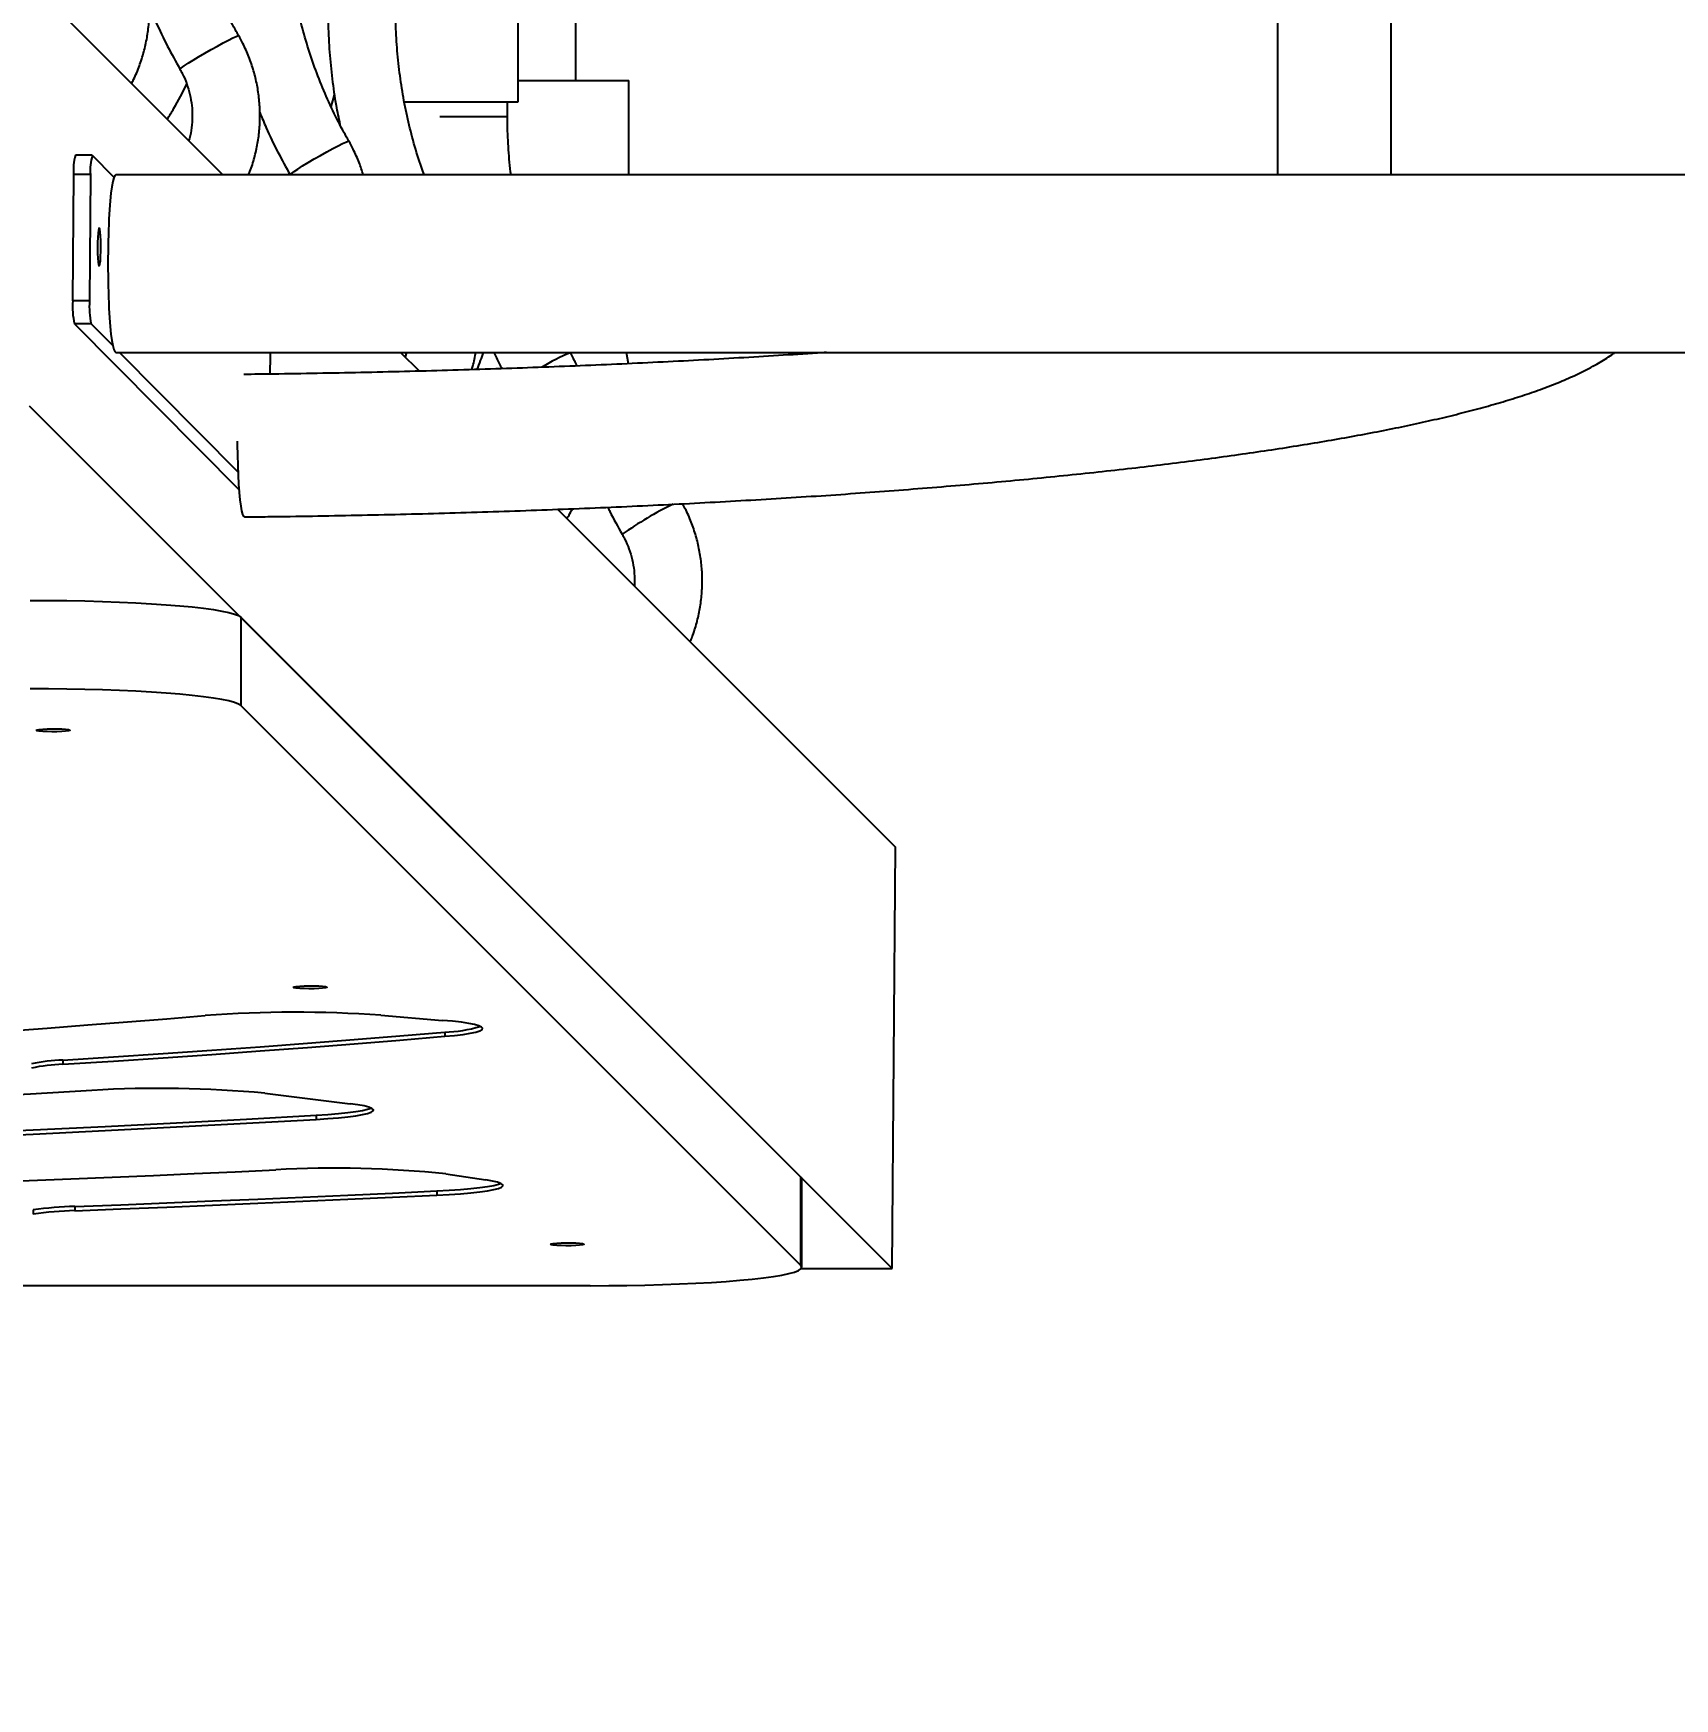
# Model space of a CAD drawing. Header units: millimetres. Extents: x -5052 to 3913, y -2721 to 2583.
# Drawn here: x -1674.7 to -1286.6, y -732 to -338.2 of the extents above; entities that cross this region are included whole.
import ezdxf

# ---------------------------------------------------------------- set-up
doc = ezdxf.new("R2010")
doc.units = ezdxf.units.MM
for name, color, linetype in [('DIKOM_ОБЪЕКТ', 7, 'Continuous'), ('DIKOM_РАЗМЕР_ЗОНА', 7, 'Continuous'), ('DIKOM_РАЗМЕР_ОБЪЕКТА', 7, 'Continuous')]:
    doc.layers.add(name, color=color, linetype=linetype)
doc.styles.add('style1', font='arial.ttf', dxfattribs={"width": 0.8})
doc.dimstyles.new('1-50', dxfattribs={"dimtxt": 300, "dimasz": 200, "dimexe": 100, "dimexo": 0, "dimgap": 100, "dimtad": 1, "dimdec": 0, "dimtxsty": 'style1', "dimcen": 0, "dimclrd": 7, "dimclre": 7, "dimadec": 1, "dimazin": 2, "dimtfac": 1, "dimtdec": 0, "dimtmove": 0, "dimatfit": 3, "dimfxl": 0, "dimlwd": 25, "dimlwe": 18, "dimarcsym": 0})

# ---------------------------------------------------------------- blocks, each defined once
blk = doc.blocks.new('*D1')
at = {"layer": 'Defpoints', "color": 0, "transparency": 16777216}
for p in [(-2746.91, -630.26), (2412.71, -630.26), (2412.71, -1120.25)]:
    blk.add_point(p, dxfattribs=at)
at = {"layer": 'DIKOM_РАЗМЕР_ОБЪЕКТА', "color": 7, "lineweight": 18, "transparency": 16777216}
for p, q in [((-2746.91, -630.26), (-2746.91, -1220.25)), ((2412.71, -630.26), (2412.71, -1220.25))]:
    blk.add_line(p, q, dxfattribs=at)
at = {"layer": 'DIKOM_РАЗМЕР_ОБЪЕКТА', "color": 7, "lineweight": 25, "transparency": 16777216}
blk.add_line((-2546.91, -1120.25), (2212.71, -1120.25), dxfattribs=at)
at = {"layer": 'DIKOM_РАЗМЕР_ОБЪЕКТА', "color": 7, "transparency": 16777216}
for points in [[(-2546.91, -1086.91), (-2546.91, -1153.58), (-2746.91, -1120.25)], [(2212.71, -1086.91), (2212.71, -1153.58), (2412.71, -1120.25)]]:
    blk.add_solid(points, dxfattribs=at)
at = {"layer": 'DIKOM_РАЗМЕР_ОБЪЕКТА', "color": 0, "transparency": 16777216, "insert": (-167.1, -867.08), "char_height": 300, "attachment_point": 5, "style": 'style1'}
blk.add_mtext('5160', dxfattribs=at)
blk = doc.blocks.new('*D3')
at = {"layer": 'Defpoints', "color": 0, "transparency": 16777216}
for p in [(-4246.91, 762.04), (3912.71, 255.47), (3912.71, -2621.25)]:
    blk.add_point(p, dxfattribs=at)
at = {"layer": 'DIKOM_РАЗМЕР_ЗОНА', "color": 7, "lineweight": 18, "transparency": 16777216}
for p, q in [((-4246.91, 762.04), (-4246.91, -2721.25)), ((3912.71, 255.47), (3912.71, -2721.25))]:
    blk.add_line(p, q, dxfattribs=at)
at = {"layer": 'DIKOM_РАЗМЕР_ЗОНА', "color": 7, "lineweight": 25, "transparency": 16777216}
blk.add_line((-4046.91, -2621.25), (3712.71, -2621.25), dxfattribs=at)
at = {"layer": 'DIKOM_РАЗМЕР_ЗОНА', "color": 7, "transparency": 16777216}
for points in [[(-4046.91, -2587.91), (-4046.91, -2654.58), (-4246.91, -2621.25)], [(3712.71, -2587.91), (3712.71, -2654.58), (3912.71, -2621.25)]]:
    blk.add_solid(points, dxfattribs=at)
at = {"layer": 'DIKOM_РАЗМЕР_ЗОНА', "color": 0, "transparency": 16777216, "insert": (-167.1, -2368.08), "char_height": 300, "attachment_point": 5, "style": 'style1'}
blk.add_mtext('8160', dxfattribs=at)
blk = doc.blocks.new('*D4')
at = {"layer": 'Defpoints', "color": 0, "transparency": 16777216}
for p in [(-4601.8, 2582.67), (147.25, 2582.67), (588.68, -2130.26)]:
    blk.add_point(p, dxfattribs=at)
at = {"layer": 'DIKOM_РАЗМЕР_ЗОНА', "color": 7, "lineweight": 18, "transparency": 16777216}
for p, q in [((147.25, 2582.67), (-4701.8, 2582.67)), ((588.68, -2130.26), (-4701.8, -2130.26))]:
    blk.add_line(p, q, dxfattribs=at)
at = {"layer": 'DIKOM_РАЗМЕР_ЗОНА', "color": 7, "lineweight": 25, "transparency": 16777216}
blk.add_line((-4601.8, -1930.26), (-4601.8, 2382.67), dxfattribs=at)
at = {"layer": 'DIKOM_РАЗМЕР_ЗОНА', "color": 7, "transparency": 16777216}
for points in [[(-4635.13, 2382.67), (-4568.46, 2382.67), (-4601.8, 2582.67)], [(-4635.13, -1930.26), (-4568.46, -1930.26), (-4601.8, -2130.26)]]:
    blk.add_solid(points, dxfattribs=at)
at = {"layer": 'DIKOM_РАЗМЕР_ЗОНА', "color": 0, "transparency": 16777216, "insert": (-4854.97, 226.21), "char_height": 300, "attachment_point": 5, "rotation": 90, "style": 'style1'}
blk.add_mtext('4700', dxfattribs=at)

msp = doc.modelspace()

# ---------------------------------------------------------------- linework, layer by layer
at = {"layer": 'DIKOM_ОБЪЕКТ'}
for p, q in [((-1380.55, 386.37), (-1380.55, -371.63)), ((-1353.65, -371.63), (-1353.65, 386.37)), ((-1546.45, -349.35), (-1546.45, -285.27)), ((-1560.06, -354.35), (-1560.06, -314.35)), ((-1674.93, -326.6), (-1629.9, -371.63)), ((-1560.06, -349.35), (-1533.91, -349.35)), ((-1533.91, -371.63), (-1533.91, -349.35)), ((-1604.34, -355.52), (-1603.52, -352.7)), ((-1587.14, -354.35), (-1560.06, -354.35)), ((-1562.63, -357.8), (-1562.63, -354.35)), ((-1578.63, -357.8), (-1562.63, -357.8)), ((-1660.79, -367), (-1664.77, -367)), ((-1655.67, -372.15), (-1660.75, -367.02)), ((-1665.21, -371.56), (-1665.44, -401.45)), ((-1661.22, -371.56), (-1665.21, -371.56)), ((-1661.22, -371.56), (-1661.45, -401.45)), ((-1353.65, -371.63), (-1655.26, -371.63)), ((-1053.65, -371.63), (-1353.65, -371.63)), ((-1661.45, -401.45), (-1665.44, -401.45)), ((-1661.06, -406.87), (-1665.04, -406.87)), ((-1665.04, -406.87), (-1626.02, -446.19)), ((-1661.06, -406.87), (-1655.97, -411.99)), ((-1655.26, -413.63), (1321.06, -413.63)), ((-1654.34, -413.63), (-1626.28, -441.91)), ((-1618.71, -418.76), (-1618.68, -414.43)), ((-1618.68, -414.43), (-1618.68, -413.63)), ((-1587.9, -413.63), (-1583.46, -418.07)), ((-1586.53, -413.63), (-1586.85, -414.68)), ((-1533.97, -416.29), (-1534.51, -413.63)), ((-1675.69, -426.22), (-1471.64, -630.26)), ((-1550.8, -450.73), (-1470.89, -530.64)), ((-1625.66, -476.24), (-1625.66, -497.16)), ((-1625.66, -476.24), (-1493.23, -608.67)), ((-1625.66, -497.16), (-1493.23, -629.59)), ((-1471.64, -630.26), (-1470.89, -530.64)), ((-1592.6, -570.39), (-1578, -571.58)), ((-1577.44, -574.36), (-1577.44, -575.35)), ((-1667.74, -580.98), (-1667.74, -581.97)), ((-1619.97, -588.81), (-1599.8, -591.31)), ((-1607.89, -594.01), (-1607.89, -595)), ((-1577.16, -607.9), (-1567.74, -609.31)), ((-1493.23, -629.59), (-1493.23, -608.67)), ((-1493.23, -608.67), (-1493.05, -609.05)), ((-1493.05, -629.97), (-1493.05, -609.05)), ((-1579.3, -611.93), (-1579.3, -612.92)), ((-1674.75, -616.41), (-1674.75, -617.41)), ((-1664.92, -615.59), (-1664.92, -616.59)), ((-1493.16, -630.26), (-1471.64, -630.26)), ((-1543.05, -634.33), (-2064.33, -634.33))]:
    msp.add_line(p, q, dxfattribs=at)
at = {"layer": 'DIKOM_ОБЪЕКТ', "flags": 128}
for points in [[(-1640.07, -346.64), (-1640.03, -346.56), (-1639.69, -346.29), (-1639.05, -345.84), (-1638.14, -345.25), (-1636.98, -344.53), (-1635.65, -343.73), (-1634.2, -342.88), (-1632.7, -342.02), (-1631.22, -341.19), (-1629.83, -340.42), (-1628.6, -339.77), (-1627.57, -339.24), (-1626.81, -338.88), (-1626.34, -338.7), (-1626.19, -338.68)], [(-1614, -371.64), (-1613.98, -371.56), (-1613.69, -371.29), (-1613.09, -370.84), (-1612.2, -370.25), (-1611.08, -369.53), (-1609.77, -368.73), (-1608.33, -367.88), (-1606.83, -367.02), (-1605.35, -366.19), (-1603.94, -365.42), (-1602.68, -364.77), (-1601.62, -364.24), (-1600.82, -363.88), (-1600.3, -363.7), (-1600.11, -363.69)], [(-1659.13, -384.21), (-1659.24, -384.28), (-1659.35, -384.71), (-1659.44, -385.46), (-1659.51, -386.47), (-1659.55, -387.67), (-1659.56, -388.94), (-1659.54, -390.2), (-1659.49, -391.33), (-1659.41, -392.25), (-1659.31, -392.88), (-1659.2, -393.18), (-1659.09, -393.11), (-1658.99, -392.68), (-1658.89, -391.93), (-1658.83, -390.91), (-1658.79, -389.72), (-1658.78, -388.45), (-1658.8, -387.19), (-1658.85, -386.06), (-1658.93, -385.14), (-1659.02, -384.5), (-1659.13, -384.21)], [(-1624.81, -452.54), (-1624.99, -452.41), (-1625.2, -451.93), (-1625.41, -451.1), (-1625.61, -449.95), (-1625.8, -448.49), (-1625.97, -446.76), (-1626.12, -444.79), (-1626.24, -442.63), (-1626.34, -440.32), (-1626.41, -437.91), (-1626.45, -435.46), (-1626.46, -434.65)], [(-1675.47, -472.26), (-1671.12, -472.28), (-1666.79, -472.33), (-1662.53, -472.41), (-1658.37, -472.53), (-1654.34, -472.67), (-1650.47, -472.85), (-1646.79, -473.05), (-1643.33, -473.28), (-1640.11, -473.54), (-1637.17, -473.82), (-1634.51, -474.12), (-1632.17, -474.44), (-1630.15, -474.78), (-1628.49, -475.13), (-1627.17, -475.5), (-1626.23, -475.87), (-1625.66, -476.24)], [(-1625.66, -497.16), (-1626.23, -496.79), (-1627.17, -496.42), (-1628.49, -496.05), (-1630.15, -495.7), (-1632.17, -495.36), (-1634.51, -495.04), (-1637.17, -494.74), (-1640.11, -494.46), (-1643.33, -494.2), (-1646.79, -493.97), (-1650.47, -493.77), (-1654.34, -493.59), (-1658.37, -493.45), (-1662.53, -493.33), (-1666.79, -493.25), (-1671.12, -493.2), (-1675.47, -493.18)], [(-1674.04, -502.98), (-1673.86, -502.88), (-1673.34, -502.78), (-1672.53, -502.71), (-1671.5, -502.65), (-1670.34, -502.63), (-1669.15, -502.64), (-1668.04, -502.68), (-1667.11, -502.74), (-1666.43, -502.83), (-1666.08, -502.93), (-1666.08, -503.03), (-1666.43, -503.13), (-1667.11, -503.22), (-1668.04, -503.28), (-1669.15, -503.32), (-1670.34, -503.33), (-1671.5, -503.3), (-1672.53, -503.25), (-1673.34, -503.17), (-1673.86, -503.08), (-1674.04, -502.98)], [(-1613.26, -563.76), (-1613.08, -563.65), (-1612.56, -563.56), (-1611.75, -563.48), (-1610.72, -563.43), (-1609.56, -563.41), (-1608.37, -563.42), (-1607.26, -563.45), (-1606.33, -563.52), (-1605.66, -563.61), (-1605.3, -563.7), (-1605.3, -563.81), (-1605.66, -563.91), (-1606.33, -563.99), (-1607.26, -564.06), (-1608.37, -564.1), (-1609.56, -564.1), (-1610.72, -564.08), (-1611.75, -564.03), (-1612.56, -563.95), (-1613.08, -563.86), (-1613.26, -563.76)], [(-1711.26, -576.12), (-1701.1, -575.46), (-1691.08, -574.79), (-1681.2, -574.1), (-1671.47, -573.4), (-1661.89, -572.68), (-1652.47, -571.95), (-1643.21, -571.2), (-1634.1, -570.43)], [(-1667.74, -580.98), (-1655.82, -580.22), (-1644.07, -579.44), (-1632.5, -578.64), (-1621.11, -577.82), (-1609.91, -576.98), (-1598.89, -576.13), (-1588.07, -575.25), (-1577.44, -574.36)], [(-1577.44, -575.35), (-1575.13, -575.13), (-1573.12, -574.89), (-1571.44, -574.62), (-1570.13, -574.35), (-1569.19, -574.06), (-1568.64, -573.76), (-1568.49, -573.46), (-1568.73, -573.16), (-1569.37, -572.86), (-1570.39, -572.57), (-1571.78, -572.3), (-1573.53, -572.04), (-1575.61, -571.8), (-1578, -571.58)], [(-1667.74, -581.97), (-1655.82, -581.21), (-1644.07, -580.44), (-1632.5, -579.64), (-1621.11, -578.82), (-1609.91, -577.98), (-1598.89, -577.12), (-1588.07, -576.25), (-1577.44, -575.35)], [(-1813.92, -594.95), (-1797.91, -594.4), (-1782.05, -593.82), (-1766.33, -593.2), (-1750.76, -592.56), (-1735.34, -591.89), (-1720.1, -591.19), (-1705.02, -590.47), (-1690.12, -589.72), (-1675.41, -588.94), (-1660.89, -588.13)], [(-1780.91, -601.72), (-1762.8, -601.1), (-1744.86, -600.44), (-1727.08, -599.75), (-1709.47, -599.02), (-1692.04, -598.27), (-1674.8, -597.48), (-1657.76, -596.66), (-1640.92, -595.8), (-1624.3, -594.92), (-1607.89, -594.01)], [(-1607.89, -595), (-1605.13, -594.82), (-1602.61, -594.62), (-1600.39, -594.39), (-1598.47, -594.14), (-1596.9, -593.88), (-1595.69, -593.6), (-1594.85, -593.3), (-1594.4, -593.01), (-1594.34, -592.71), (-1594.68, -592.41), (-1595.4, -592.12), (-1596.51, -591.83), (-1597.98, -591.56), (-1599.8, -591.31)], [(-1607.89, -594.01), (-1605.13, -593.83), (-1602.61, -593.62), (-1600.39, -593.39), (-1598.47, -593.15), (-1596.9, -592.88), (-1595.69, -592.6), (-1594.87, -592.32)], [(-1780.91, -602.72), (-1762.8, -602.09), (-1744.86, -601.44), (-1727.08, -600.74), (-1709.47, -600.02), (-1692.04, -599.26), (-1674.8, -598.47), (-1657.76, -597.65), (-1640.92, -596.8), (-1624.3, -595.92), (-1607.89, -595)], [(-1695.61, -610.27), (-1685.66, -609.88), (-1675.76, -609.49), (-1665.91, -609.08), (-1656.11, -608.67), (-1646.36, -608.25), (-1636.67, -607.81), (-1627.02, -607.37), (-1617.43, -606.92)], [(-1579.3, -612.92), (-1576.39, -612.77), (-1573.71, -612.58), (-1571.29, -612.37), (-1569.16, -612.14), (-1567.34, -611.88), (-1565.87, -611.61), (-1564.77, -611.33), (-1564.04, -611.04), (-1563.69, -610.74), (-1563.74, -610.44), (-1564.18, -610.15), (-1565, -609.86), (-1566.19, -609.58), (-1567.74, -609.31)], [(-1579.3, -611.93), (-1576.39, -611.77), (-1573.71, -611.58), (-1571.29, -611.37), (-1569.16, -611.14), (-1567.34, -610.89), (-1565.87, -610.62), (-1564.77, -610.33), (-1564.21, -610.13)], [(-1664.92, -615.59), (-1654.02, -615.17), (-1643.18, -614.73), (-1632.39, -614.29), (-1621.66, -613.84), (-1610.98, -613.38), (-1600.36, -612.9), (-1589.8, -612.42), (-1579.3, -611.93)], [(-1664.92, -616.59), (-1654.02, -616.16), (-1643.18, -615.73), (-1632.39, -615.29), (-1621.66, -614.84), (-1610.98, -614.37), (-1600.36, -613.9), (-1589.8, -613.42), (-1579.3, -612.92)], [(-1552.48, -624.54), (-1552.3, -624.43), (-1551.79, -624.34), (-1550.98, -624.26), (-1549.94, -624.21), (-1548.78, -624.19), (-1547.59, -624.2), (-1546.48, -624.23), (-1545.55, -624.3), (-1544.88, -624.38), (-1544.53, -624.48), (-1544.53, -624.59), (-1544.88, -624.69), (-1545.55, -624.77), (-1546.48, -624.84), (-1547.59, -624.88), (-1548.78, -624.88), (-1549.94, -624.86), (-1550.98, -624.81), (-1551.79, -624.73), (-1552.3, -624.64), (-1552.48, -624.54)], [(-1543.05, -634.33), (-1538.69, -634.31), (-1534.36, -634.26), (-1530.11, -634.18), (-1525.95, -634.07), (-1521.92, -633.92), (-1518.05, -633.75), (-1514.37, -633.54), (-1510.91, -633.31), (-1507.7, -633.05), (-1504.75, -632.77), (-1502.09, -632.47), (-1499.75, -632.15), (-1497.73, -631.81), (-1496.06, -631.46), (-1494.75, -631.1), (-1493.81, -630.73), (-1493.24, -630.35), (-1493.05, -629.97), (-1493.23, -629.59)]]:
    msp.add_lwpolyline(points, dxfattribs=at)
at = {"layer": 'DIKOM_ОБЪЕКТ'}
for centre, radius, start, end in [((-1652.99, -370.43), 12.28, 163.8064, 185.3236), ((-1650.88, -370.34), 10.41, 161.3964, 186.7354), ((-1645.97, -402.75), 19.51, 176.1762, 192.1836), ((-1641.99, -402.75), 19.51, 176.1762, 192.1836), ((-1529.52, -457.43), 47.39, 112.6277, 121.7633), ((-1485.03, -527.69), 87.14, 116.1667, 125.3824), ((-1613.05, -855.69), 286.04, 85.9005, 94.2208), ((-1578.37, -542.11), 32.27, 271.6341, 286.8108), ((-1666.45, -622.19), 41.24, 91.7962, 102.2596), ((-1666.45, -623.18), 41.23, 91.7954, 102.2613), ((-1644.92, -857.06), 269.4, 84.6874, 93.3982), ((-1603.42, -858.98), 252.44, 84.0302, 93.1823), ((-1663.11, -696.16), 80.59, 91.2851, 98.3013), ((-1663.11, -697.14), 80.58, 91.285, 98.3021)]:
    msp.add_arc(centre, radius, start, end, dxfattribs=at)
msp.add_ellipse((-1655.26, -392.63), major_axis=(0, 21), ratio=0.087489, start_param=0, end_param=3.141593, dxfattribs=at)
for points, knots in [([(-1626.19, -338.68), (-1626.69, -337.81), (-1628.15, -335.2), (-1630.38, -330.76), (-1632.78, -325.32), (-1634.88, -319.76), (-1636.69, -314.09), (-1638.19, -308.33), (-1639.38, -302.51), (-1640.27, -296.62), (-1640.84, -290.7), (-1641.05, -286.09), (-1641.07, -283.45), (-1641.07, -282.8)], [0, 0, 0, 0, 0.051682, 0.153331, 0.254987, 0.356641, 0.458294, 0.559945, 0.661595, 0.763243, 0.864891, 0.966538, 1, 1, 1, 1]), ([(-1600.11, -363.69), (-1600.6, -362.82), (-1602.06, -360.21), (-1604.29, -355.77), (-1606.68, -350.33), (-1608.77, -344.77), (-1610.57, -339.1), (-1612.07, -333.34), (-1613.27, -327.52), (-1614.15, -321.63), (-1614.72, -315.71), (-1614.93, -311.09), (-1614.95, -308.46), (-1614.95, -307.8)], [0, 0, 0, 0, 0.0516801, 0.1533091, 0.254944, 0.3565763, 0.4582056, 0.5598328, 0.6614574, 0.7630799, 0.8647013, 0.9663215, 1, 1, 1, 1]), ([(-1651.52, -350), (-1651.35, -349.69), (-1650.63, -348.36), (-1649.63, -345.88), (-1648.56, -342.58), (-1647.81, -339.19), (-1647.37, -335.75), (-1647.24, -332.28), (-1647.43, -328.82), (-1647.94, -325.38), (-1648.75, -322.01), (-1649.87, -318.73), (-1651.09, -315.95), (-1651.99, -314.31), (-1652.34, -313.68)], [0, 0, 0, 0, 0.028396, 0.119857, 0.211324, 0.302799, 0.394279, 0.485763, 0.57725, 0.668738, 0.760226, 0.851713, 0.943196, 1, 1, 1, 1]), ([(-1647.32, -331.78), (-1646.81, -333.03), (-1645.49, -336.24), (-1643.08, -341.21), (-1641.06, -344.85), (-1640.07, -346.64)], [0, 0, 0, 0, 0.244701, 0.62871, 1, 1, 1, 1]), ([(-1605.06, -332.8), (-1605.05, -333.95), (-1605.03, -337.22), (-1604.75, -342.61), (-1604.12, -348.94), (-1603.3, -354.64), (-1602.57, -358.2), (-1602.26, -359.69)], [0, 0, 0, 0, 0.127264, 0.362136, 0.597027, 0.831916, 1, 1, 1, 1]), ([(-1582.32, -371.63), (-1582.54, -371.04), (-1583.45, -368.59), (-1584.77, -364.19), (-1586.24, -358.45), (-1587.4, -352.63), (-1588.27, -346.75), (-1588.83, -340.83), (-1589.04, -336.18), (-1589.06, -333.5), (-1589.06, -332.8)], [0, 0, 0, 0, 0.048297, 0.198134, 0.347955, 0.497764, 0.647561, 0.797349, 0.947129, 1, 1, 1, 1]), ([(-1623.84, -371.63), (-1623.73, -371.38), (-1623.17, -370.06), (-1622.43, -367.57), (-1621.66, -364.19), (-1621.22, -360.75), (-1621.1, -357.28), (-1621.29, -353.82), (-1621.79, -350.38), (-1622.6, -347.01), (-1623.72, -343.73), (-1624.94, -340.95), (-1625.85, -339.31), (-1626.19, -338.68)], [0, 0, 0, 0, 0.024307, 0.125705, 0.22711, 0.328521, 0.429937, 0.531356, 0.632777, 0.734197, 0.835615, 0.93703, 1, 1, 1, 1]), ([(-1643.06, -358.47), (-1642.54, -357.62), (-1640.92, -354.95), (-1639.4, -352.16), (-1638.48, -350.19), (-1638.46, -350.14)], [0, 0, 0, 0, 0.315941, 0.983187, 1, 1, 1, 1]), ([(-1640.07, -346.64), (-1639.88, -346.99), (-1639.27, -348.1), (-1638.42, -350.09), (-1637.67, -352.62), (-1637.23, -355.22), (-1637.09, -357.86), (-1637.3, -360.49), (-1637.6, -362.4), (-1637.93, -363.39), (-1637.98, -363.55)], [0, 0, 0, 0, 0.067887, 0.218458, 0.369071, 0.519652, 0.670207, 0.820752, 0.971293, 1, 1, 1, 1]), ([(-1621.17, -356.92), (-1620.68, -358.12), (-1619.38, -361.29), (-1617, -366.21), (-1614.99, -369.85), (-1614, -371.64)], [0, 0, 0, 0, 0.23817, 0.625916, 1, 1, 1, 1]), ([(-1561.78, -371.63), (-1561.78, -371.63), (-1562.07, -369.66), (-1562.38, -365.7), (-1562.62, -361.09), (-1562.63, -358.45), (-1562.63, -357.8)], [0, 0, 0, 0, 0.001095, 0.429959, 0.858821, 1, 1, 1, 1]), ([(-1596.71, -371.63), (-1597.03, -370.65), (-1597.69, -368.58), (-1598.88, -365.94), (-1599.77, -364.31), (-1600.11, -363.69)], [0, 0, 0, 0, 0.355455, 0.755846, 1, 1, 1, 1]), ([(-1487.16, -413.63), (-1487.89, -413.68), (-1491.63, -413.94), (-1498.54, -414.38), (-1507.89, -414.95), (-1517.39, -415.48), (-1527.02, -415.97), (-1536.76, -416.43), (-1546.62, -416.85), (-1556.58, -417.23), (-1566.64, -417.58), (-1576.77, -417.89), (-1586.98, -418.17), (-1597.25, -418.4), (-1607.58, -418.6), (-1616.83, -418.74), (-1622.65, -418.81), (-1624.99, -418.84)], [0, 0, 0, 0, 0.017245, 0.088983, 0.160749, 0.232541, 0.304355, 0.37619, 0.448043, 0.519913, 0.591795, 0.663691, 0.735596, 0.807511, 0.879434, 0.951363, 1, 1, 1, 1]), ([(-1624.81, -452.54), (-1622.96, -452.51), (-1617.6, -452.45), (-1608.75, -452.32), (-1598.29, -452.13), (-1587.87, -451.9), (-1577.52, -451.63), (-1567.23, -451.32), (-1557.02, -450.97), (-1546.9, -450.59), (-1536.87, -450.17), (-1526.95, -449.71), (-1517.13, -449.21), (-1507.44, -448.68), (-1497.88, -448.11), (-1488.45, -447.51), (-1479.17, -446.87), (-1470.05, -446.19), (-1461.08, -445.48), (-1452.28, -444.74), (-1443.66, -443.97), (-1435.22, -443.16), (-1426.97, -442.32), (-1418.92, -441.45), (-1411.07, -440.54), (-1403.42, -439.61), (-1395.99, -438.65), (-1388.78, -437.65), (-1381.8, -436.63), (-1375.04, -435.57), (-1368.51, -434.49), (-1362.22, -433.37), (-1356.17, -432.23), (-1350.35, -431.05), (-1344.78, -429.84), (-1339.44, -428.59), (-1334.34, -427.3), (-1329.48, -425.97), (-1324.84, -424.58), (-1320.41, -423.13), (-1316.19, -421.6), (-1312.15, -419.95), (-1308.26, -418.16), (-1304.72, -416.25), (-1302.23, -414.74), (-1301.01, -413.82), (-1300.76, -413.63)], [0, 0, 0, 0, 0.011983, 0.034754, 0.057526, 0.0803, 0.103076, 0.125854, 0.148636, 0.171421, 0.194209, 0.217002, 0.239801, 0.262604, 0.285415, 0.308232, 0.331058, 0.353893, 0.376738, 0.399595, 0.422464, 0.445349, 0.46825, 0.49117, 0.514112, 0.537079, 0.560074, 0.583102, 0.606168, 0.629279, 0.652442, 0.675667, 0.698966, 0.722354, 0.745849, 0.769478, 0.79327, 0.817268, 0.84153, 0.866131, 0.891174, 0.916794, 0.943145, 0.970297, 0.993994, 1, 1, 1, 1]), ([(-1571.05, -417.71), (-1571.01, -417.58), (-1570.63, -416.35), (-1570.34, -414.98), (-1570.19, -413.73), (-1570.18, -413.63)], [0, 0, 0, 0, 0.097551, 0.928052, 1, 1, 1, 1]), ([(-1568.4, -413.63), (-1568.61, -414.28), (-1569.04, -415.65), (-1569.58, -416.98), (-1569.86, -417.67)], [0, 0, 0, 0, 0.475952, 1, 1, 1, 1]), ([(-1565.82, -413.63), (-1565.41, -414.51), (-1564.81, -415.81), (-1564.12, -417.07), (-1563.89, -417.48)], [0, 0, 0, 0, 0.672917, 1, 1, 1, 1]), ([(-1546.18, -416.82), (-1546.36, -416.41), (-1546.82, -415.33), (-1547.4, -414.31), (-1547.75, -413.68)], [0, 0, 0, 0, 0.387672, 1, 1, 1, 1]), ([(-1548.6, -452.93), (-1548.42, -452.66), (-1547.91, -451.91), (-1547.51, -451.11), (-1547.25, -450.6)], [0, 0, 0, 0, 0.363063, 1, 1, 1, 1]), ([(-1538.89, -450.24), (-1538.73, -450.58), (-1537.7, -452.76), (-1536.5, -454.86), (-1535.49, -456.64)], [0, 0, 0, 0, 0.152707, 1, 1, 1, 1]), ([(-1519.45, -482.08), (-1519.27, -481.68), (-1518.63, -480.22), (-1517.84, -477.58), (-1517.07, -474.19), (-1516.64, -470.75), (-1516.51, -467.28), (-1516.7, -463.82), (-1517.2, -460.38), (-1518.01, -457.01), (-1519.14, -453.73), (-1520.24, -451.2), (-1521, -449.8), (-1521.22, -449.41)], [0, 0, 0, 0, 0.038979, 0.141383, 0.243795, 0.346213, 0.448635, 0.55106, 0.653487, 0.755914, 0.858338, 0.960759, 1, 1, 1, 1]), ([(-1535.49, -456.64), (-1535.29, -456.99), (-1534.68, -458.1), (-1533.84, -460.09), (-1533.08, -462.62), (-1532.65, -465.22), (-1532.5, -467.33), (-1532.61, -468.55), (-1532.63, -468.89)], [0, 0, 0, 0, 0.093049, 0.299422, 0.505855, 0.712241, 0.918597, 1, 1, 1, 1])]:
    msp.add_open_spline(points, degree=3, knots=knots, dxfattribs=at)

# ---------------------------------------------------------------- dimensions: what is measured, and where the dimension line sits
at = {"layer": 'DIKOM_РАЗМЕР_ЗОНА'}
dim = msp.add_linear_dim(base=(-4601.8, 2582.67), p1=(588.68, -2130.26), p2=(147.25, 2582.67), angle=90, text='4700', dimstyle='1-50', dxfattribs=at)
dim.commit()
dim.dimension.update_dxf_attribs({"geometry": '*D4', "text_midpoint": (-4601.8, 226.21), "dimtype": 160})
dim = msp.add_linear_dim(base=(3912.71, -2621.25), p1=(-4246.91, 762.04), p2=(3912.71, 255.47), text='8160', dimstyle='1-50', dxfattribs=at)
dim.commit()
dim.dimension.update_dxf_attribs({"geometry": '*D3', "text_midpoint": (-167.1, -2621.25), "dimtype": 160})
at = {"layer": 'DIKOM_РАЗМЕР_ОБЪЕКТА'}
dim = msp.add_linear_dim(base=(2412.71, -1120.25), p1=(-2746.91, -630.26), p2=(2412.71, -630.26), text='5160', dimstyle='1-50', dxfattribs=at)
dim.commit()
dim.dimension.update_dxf_attribs({"geometry": '*D1', "text_midpoint": (-167.1, -1120.25), "dimtype": 160})

doc.saveas('drawing.dxf')
